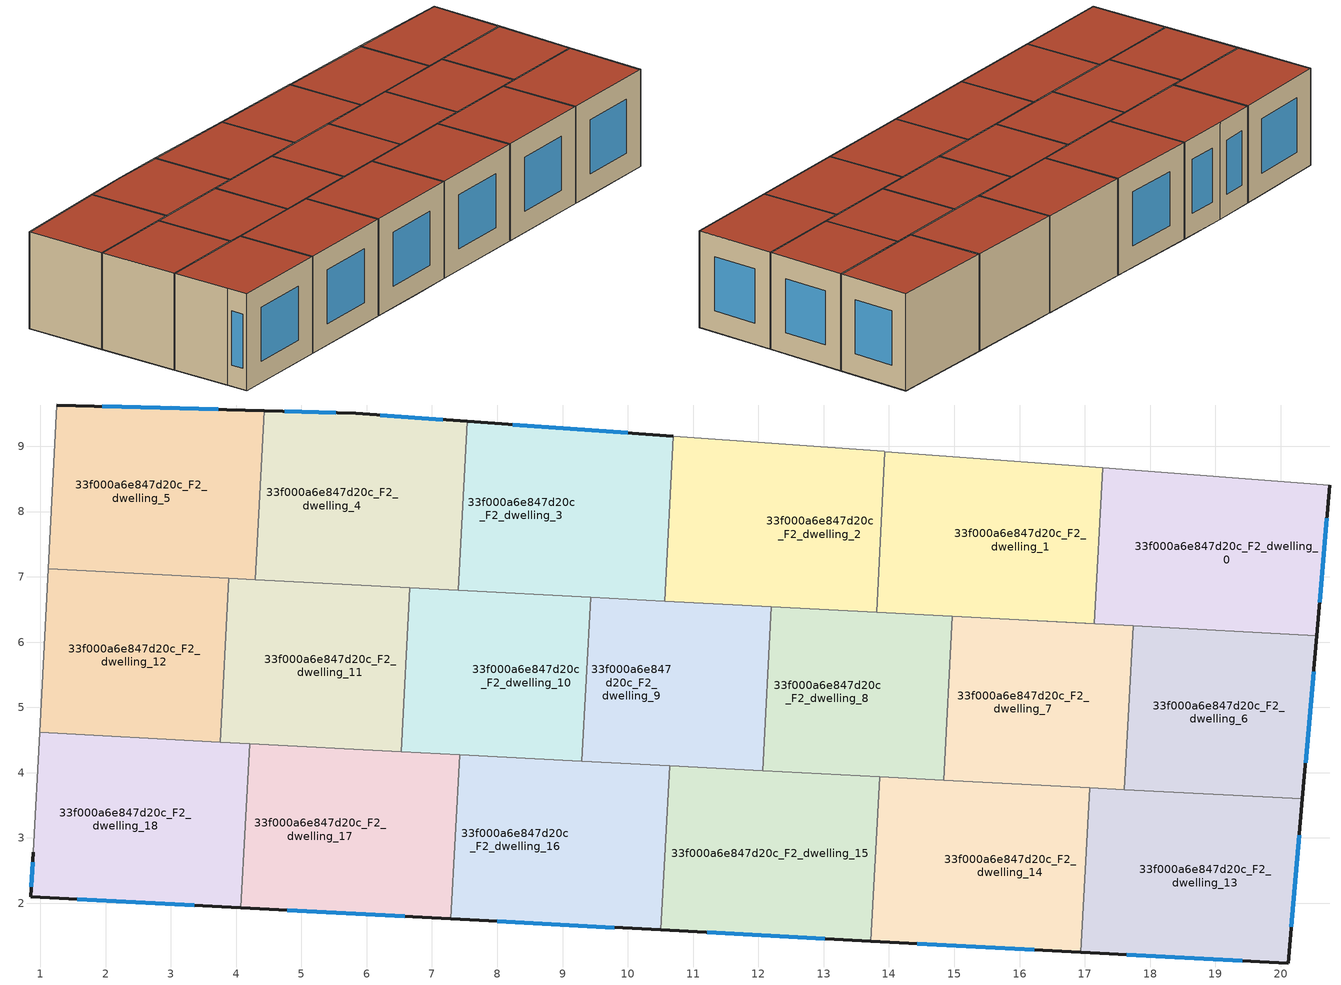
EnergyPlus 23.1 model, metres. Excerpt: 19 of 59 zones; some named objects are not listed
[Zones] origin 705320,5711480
33f000a6e847d20c_F2_dwelling_0
 floor to 33f000a6e847d20c_F1_dwelling_0 (EU_floor_Construction): 20.55,6.1 20.75,8.41 17.76,8.63 17.63,6.25 z6
 floor to 33f000a6e847d20c_F1_dwelling_1 (EU_floor_Construction): 17.63,6.25 17.76,8.63 17.27,8.67 17.15,6.28 16.3,6.32 z6
 wall outside (EU_wall_Construction): 20.75,8.41 20.55,6.1 z6:9
 wall to 33f000a6e847d20c_F2_dwelling_1 (EU_wall_Construction): 14.97,6.39 17.15,6.28 17.27,8.67 z6:9
 wall adiabatic (EU_wall_Construction): 17.27,8.67 20.75,8.41 z6:9
 wall to 33f000a6e847d20c_F2_dwelling_6 (EU_wall_Construction): 20.55,6.1 17.74,6.25 z6:9
 wall to 33f000a6e847d20c_F2_dwelling_7 (EU_wall_Construction): 17.74,6.25 14.97,6.39 z6:9
 window (EU_Window_Construction): 20.71,7.9 20.6,6.61 z6.66:8.34
 roof outside (EU_roof_Construction): 20.75,8.41 20.55,6.1 14.97,6.39 17.15,6.28 17.27,8.67 z9
33f000a6e847d20c_F2_dwelling_1
 floor to 33f000a6e847d20c_F1_dwelling_1 (EU_floor_Construction): 17.15,6.28 17.27,8.67 14.88,8.85 14.75,6.41 z6
 floor to 33f000a6e847d20c_F1_dwelling_2 (EU_floor_Construction): 14.75,6.41 14.88,8.85 13.94,8.92 13.81,6.45 z6
 wall to 33f000a6e847d20c_F2_dwelling_2 (EU_wall_Construction): 13.81,6.45 13.94,8.92 z6:9
 wall adiabatic (EU_wall_Construction): 13.94,8.92 17.27,8.67 z6:9
 wall to 33f000a6e847d20c_F2_dwelling_8 (EU_wall_Construction): 14.97,6.39 13.81,6.45 z6:9
 roof outside (EU_roof_Construction): 17.27,8.67 17.15,6.28 13.81,6.45 13.94,8.92 z9
33f000a6e847d20c_F2_dwelling_10
 floor to 33f000a6e847d20c_F1_dwelling_11 (EU_floor_Construction): 7.45,4.28 7.58,6.78 6.66,6.83 6.53,4.32 z6
 floor adiabatic (EU_floor_Construction): 9.3,4.18 9.43,6.68 7.58,6.78 7.45,4.28 6.53,4.32 z6
 wall to 33f000a6e847d20c_F2_dwelling_11 (EU_wall_Construction): 6.53,4.32 6.66,6.83 z6:9
 wall to 33f000a6e847d20c_F2_dwelling_9 (EU_wall_Construction): 9.43,6.68 9.3,4.18 z6:9
 wall to 33f000a6e847d20c_F2_dwelling_3 (EU_wall_Construction): 7.4,6.79 9.43,6.68 z6:9
 wall to 33f000a6e847d20c_F2_dwelling_16 (EU_wall_Construction): 9.3,4.18 7.42,4.28 z6:9
 wall to 33f000a6e847d20c_F2_dwelling_4 (EU_wall_Construction): 6.66,6.83 7.4,6.79 z6:9
 wall to 33f000a6e847d20c_F2_dwelling_17 (EU_wall_Construction): 7.42,4.28 6.53,4.32 z6:9
 roof outside (EU_roof_Construction): 9.43,6.68 9.3,4.18 6.53,4.32 6.66,6.83 z9
33f000a6e847d20c_F2_dwelling_11
 floor to 33f000a6e847d20c_F1_dwelling_11 (EU_floor_Construction): 6.53,4.32 6.66,6.83 4.35,6.95 4.22,4.45 z6
 floor to 33f000a6e847d20c_F1_dwelling_12 (EU_floor_Construction): 4.22,4.45 4.35,6.95 3.89,6.98 3.76,4.47 z6
 wall to 33f000a6e847d20c_F2_dwelling_12 (EU_wall_Construction): 3.76,4.47 3.89,6.98 z6:9
 wall to 33f000a6e847d20c_F2_dwelling_4 (EU_wall_Construction): 4.3,6.95 6.66,6.83 z6:9
 wall to 33f000a6e847d20c_F2_dwelling_17 (EU_wall_Construction): 6.53,4.32 4.21,4.45 z6:9
 wall to 33f000a6e847d20c_F2_dwelling_5 (EU_wall_Construction): 3.89,6.98 4.3,6.95 z6:9
 wall to 33f000a6e847d20c_F2_dwelling_18 (EU_wall_Construction): 4.21,4.45 3.76,4.47 z6:9
 roof outside (EU_roof_Construction): 6.66,6.83 6.53,4.32 3.76,4.47 3.89,6.98 z9
33f000a6e847d20c_F2_dwelling_12
 floor to 33f000a6e847d20c_F1_dwelling_12 (EU_floor_Construction): 3.76,4.47 3.89,6.98 1.12,7.12 0.99,4.62 z6
 wall adiabatic (EU_wall_Construction): 0.99,4.62 1.12,7.12 z6:9
 wall to 33f000a6e847d20c_F2_dwelling_5 (EU_wall_Construction): 1.12,7.12 3.89,6.98 z6:9
 wall to 33f000a6e847d20c_F2_dwelling_18 (EU_wall_Construction): 3.76,4.47 0.99,4.62 z6:9
 roof outside (EU_roof_Construction): 3.89,6.98 3.76,4.47 0.99,4.62 1.12,7.12 z9
33f000a6e847d20c_F2_dwelling_13
 floor to 33f000a6e847d20c_F1_dwelling_13 (EU_floor_Construction): 20.11,1.08 20.33,3.6 17.53,3.74 17.4,1.23 z6
 floor to 33f000a6e847d20c_F1_dwelling_14 (EU_floor_Construction): 17.4,1.23 17.53,3.74 17.07,3.77 16.94,1.25 z6
 wall outside (EU_wall_Construction): 20.33,3.6 20.11,1.08 16.94,1.25 z6:9
 wall to 33f000a6e847d20c_F2_dwelling_14 (EU_wall_Construction): 16.94,1.25 17.07,3.77 z6:9
 wall to 33f000a6e847d20c_F2_dwelling_6 (EU_wall_Construction): 17.61,3.74 20.33,3.6 z6:9
 wall to 33f000a6e847d20c_F2_dwelling_7 (EU_wall_Construction): 17.07,3.77 17.61,3.74 z6:9
 window (EU_Window_Construction): 20.28,3.04 20.16,1.64 / 19.41,1.12 17.64,1.22 z6.66:8.34
 roof outside (EU_roof_Construction): 20.33,3.6 20.11,1.08 16.94,1.25 17.07,3.77 z9
33f000a6e847d20c_F2_dwelling_14
 floor to 33f000a6e847d20c_F1_dwelling_14 (EU_floor_Construction): 16.94,1.25 17.07,3.77 14.78,3.89 14.64,1.37 z6
 floor to 33f000a6e847d20c_F1_dwelling_15 (EU_floor_Construction): 14.64,1.37 14.78,3.89 13.86,3.94 13.72,1.42 z6
 wall outside (EU_wall_Construction): 16.94,1.25 13.72,1.42 z6:9
 wall to 33f000a6e847d20c_F2_dwelling_15 (EU_wall_Construction): 13.72,1.42 13.86,3.94 z6:9
 wall to 33f000a6e847d20c_F2_dwelling_7 (EU_wall_Construction): 14.84,3.89 17.07,3.77 z6:9
 wall to 33f000a6e847d20c_F2_dwelling_8 (EU_wall_Construction): 13.86,3.94 14.84,3.89 z6:9
 window (EU_Window_Construction): 16.23,1.29 14.43,1.38 z6.66:8.34
 roof outside (EU_roof_Construction): 17.07,3.77 16.94,1.25 13.72,1.42 13.86,3.94 z9
33f000a6e847d20c_F2_dwelling_15
 floor adiabatic (EU_floor_Construction): 13.72,1.42 13.86,3.94 10.64,4.11 10.51,1.59 z6
 wall outside (EU_wall_Construction): 13.72,1.42 10.51,1.59 z6:9
 wall to 33f000a6e847d20c_F2_dwelling_16 (EU_wall_Construction): 10.51,1.59 10.64,4.11 z6:9
 wall to 33f000a6e847d20c_F2_dwelling_8 (EU_wall_Construction): 12.07,4.03 13.86,3.94 z6:9
 wall to 33f000a6e847d20c_F2_dwelling_9 (EU_wall_Construction): 10.64,4.11 12.07,4.03 z6:9
 window (EU_Window_Construction): 13.01,1.46 11.22,1.55 z6.66:8.34
 roof outside (EU_roof_Construction): 13.86,3.94 13.72,1.42 10.51,1.59 10.64,4.11 z9
33f000a6e847d20c_F2_dwelling_16
 floor to 33f000a6e847d20c_F1_dwelling_17 (EU_floor_Construction): 9.13,1.66 9.26,4.18 7.42,4.28 7.29,1.76 z6
 floor to 33f000a6e847d20c_F1_dwelling_16 (EU_floor_Construction): 10.51,1.59 10.64,4.11 9.26,4.18 9.13,1.66 z6
 wall outside (EU_wall_Construction): 10.51,1.59 7.29,1.76 z6:9
 wall to 33f000a6e847d20c_F2_dwelling_17 (EU_wall_Construction): 7.29,1.76 7.42,4.28 z6:9
 wall to 33f000a6e847d20c_F2_dwelling_9 (EU_wall_Construction): 9.3,4.18 10.64,4.11 z6:9
 window (EU_Window_Construction): 9.8,1.63 8,1.72 z6.66:8.34
 roof outside (EU_roof_Construction): 10.64,4.11 10.51,1.59 7.29,1.76 7.42,4.28 z9
33f000a6e847d20c_F2_dwelling_17
 floor to 33f000a6e847d20c_F1_dwelling_18 (EU_floor_Construction): 6.37,1.81 6.5,4.33 4.21,4.45 4.07,1.93 z6
 floor to 33f000a6e847d20c_F1_dwelling_17 (EU_floor_Construction): 7.29,1.76 7.42,4.28 6.5,4.33 6.37,1.81 z6
 wall outside (EU_wall_Construction): 7.29,1.76 4.07,1.93 z6:9
 wall to 33f000a6e847d20c_F2_dwelling_18 (EU_wall_Construction): 4.07,1.93 4.21,4.45 z6:9
 window (EU_Window_Construction): 6.58,1.8 4.78,1.89 z6.66:8.34
 roof outside (EU_roof_Construction): 7.42,4.28 7.29,1.76 4.07,1.93 4.21,4.45 z9
33f000a6e847d20c_F2_dwelling_18
 floor to 33f000a6e847d20c_F1_dwelling_18 (EU_floor_Construction): 4.07,1.93 4.21,4.45 3.75,4.47 3.61,1.95 z6
 floor to 33f000a6e847d20c_F1_dwelling_19 (EU_floor_Construction): 3.61,1.95 3.75,4.47 0.99,4.62 0.9,2.78 0.85,2.1 z6
 wall outside (EU_wall_Construction): 4.07,1.93 0.85,2.1 0.9,2.78 z6:9
 wall adiabatic (EU_wall_Construction): 0.9,2.78 0.99,4.62 z6:9
 window (EU_Window_Construction): 3.36,1.97 1.56,2.06 / 0.86,2.25 0.89,2.63 z6.66:8.34
 roof outside (EU_roof_Construction): 4.21,4.45 4.07,1.93 0.85,2.1 0.9,2.78 0.99,4.62 z9
33f000a6e847d20c_F2_dwelling_2
 floor to 33f000a6e847d20c_F1_dwelling_2 (EU_floor_Construction): 13.81,6.45 13.93,8.92 12.08,9.05 11.95,6.55 z6
 floor to 33f000a6e847d20c_F1_dwelling_3 (EU_floor_Construction): 11.95,6.55 12.08,9.05 10.7,9.15 10.57,6.62 z6
 wall to 33f000a6e847d20c_F2_dwelling_3 (EU_wall_Construction): 10.57,6.62 10.7,9.15 z6:9
 wall adiabatic (EU_wall_Construction): 10.7,9.15 13.93,8.92 z6:9
 wall to 33f000a6e847d20c_F2_dwelling_9 (EU_wall_Construction): 12.2,6.54 10.57,6.62 z6:9
 wall to 33f000a6e847d20c_F2_dwelling_8 (EU_wall_Construction): 13.81,6.45 12.2,6.54 z6:9
 roof outside (EU_roof_Construction): 13.94,8.92 13.81,6.45 10.57,6.62 10.7,9.15 z9
33f000a6e847d20c_F2_dwelling_3
 floor to 33f000a6e847d20c_F1_dwelling_3 (EU_floor_Construction): 10.57,6.62 10.7,9.15 9.34,9.25 9.2,6.7 z6
 floor to 33f000a6e847d20c_F1_dwelling_4 (EU_floor_Construction): 9.2,6.7 9.34,9.25 7.54,9.38 7.4,6.79 z6
 wall outside (EU_wall_Construction): 7.54,9.38 10.7,9.15 z6:9
 wall to 33f000a6e847d20c_F2_dwelling_4 (EU_wall_Construction): 7.4,6.79 7.54,9.38 z6:9
 wall to 33f000a6e847d20c_F2_dwelling_9 (EU_wall_Construction): 10.57,6.63 9.43,6.68 z6:9
 window (EU_Window_Construction): 8.24,9.33 10,9.2 z6.66:8.34
 roof outside (EU_roof_Construction): 10.7,9.15 10.57,6.62 7.4,6.79 7.54,9.38 z9
33f000a6e847d20c_F2_dwelling_4
 floor to 33f000a6e847d20c_F1_dwelling_5 (EU_floor_Construction): 6.51,6.84 6.65,9.45 5.83,9.5 4.43,9.54 4.3,6.96 z6
 floor to 33f000a6e847d20c_F1_dwelling_4 (EU_floor_Construction): 7.4,6.79 7.54,9.38 6.65,9.45 6.51,6.84 z6
 wall outside (EU_wall_Construction): 4.43,9.54 5.83,9.5 7.54,9.38 z6:9
 wall to 33f000a6e847d20c_F2_dwelling_5 (EU_wall_Construction): 4.3,6.96 4.43,9.54 z6:9
 window (EU_Window_Construction): 4.74,9.54 5.52,9.51 / 6.21,9.48 7.16,9.41 z6.66:8.34
 roof outside (EU_roof_Construction): 7.54,9.38 7.4,6.79 4.3,6.96 4.43,9.54 5.83,9.5 z9
33f000a6e847d20c_F2_dwelling_5
 floor to 33f000a6e847d20c_F1_dwelling_5 (EU_floor_Construction): 4.3,6.96 4.43,9.54 3.98,9.56 3.85,6.98 z6
 floor to 33f000a6e847d20c_F1_dwelling_6 (EU_floor_Construction): 3.85,6.98 3.98,9.56 1.25,9.63 1.12,7.12 z6
 wall outside (EU_wall_Construction): 1.25,9.63 4.43,9.54 z6:9
 wall adiabatic (EU_wall_Construction): 1.12,7.12 1.25,9.63 z6:9
 window (EU_Window_Construction): 1.95,9.61 3.73,9.56 z6.66:8.34
 roof outside (EU_roof_Construction): 4.43,9.54 4.3,6.96 1.12,7.12 1.25,9.63 z9
33f000a6e847d20c_F2_dwelling_6
 floor to 33f000a6e847d20c_F1_dwelling_7 (EU_floor_Construction): 20.33,3.6 20.55,6.1 17.74,6.25 17.61,3.74 z6
 wall outside (EU_wall_Construction): 20.55,6.1 20.33,3.6 z6:9
 wall to 33f000a6e847d20c_F2_dwelling_7 (EU_wall_Construction): 17.61,3.74 17.74,6.25 z6:9
 window (EU_Window_Construction): 20.5,5.55 20.38,4.15 z6.66:8.34
 roof outside (EU_roof_Construction): 20.55,6.1 20.33,3.6 17.61,3.74 17.74,6.25 z9
33f000a6e847d20c_F2_dwelling_7
 floor adiabatic (EU_floor_Construction): 17.15,3.77 17.28,6.27 14.97,6.39 14.84,3.89 z6
 floor to 33f000a6e847d20c_F1_dwelling_7 (EU_floor_Construction): 17.61,3.74 17.74,6.25 17.28,6.27 17.15,3.77 z6
 wall to 33f000a6e847d20c_F2_dwelling_8 (EU_wall_Construction): 14.84,3.89 14.97,6.39 z6:9
 roof outside (EU_roof_Construction): 17.74,6.25 17.61,3.74 14.84,3.89 14.97,6.39 z9
33f000a6e847d20c_F2_dwelling_8
 floor to 33f000a6e847d20c_F1_dwelling_9 (EU_floor_Construction): 13.91,3.94 14.05,6.44 12.2,6.54 12.07,4.03 z6
 floor to 33f000a6e847d20c_F1_dwelling_8 (EU_floor_Construction): 14.84,3.89 14.97,6.39 14.05,6.44 13.91,3.94 z6
 wall to 33f000a6e847d20c_F2_dwelling_9 (EU_wall_Construction): 12.07,4.03 12.2,6.54 z6:9
 roof outside (EU_roof_Construction): 14.97,6.39 14.84,3.89 12.07,4.03 12.2,6.54 z9
33f000a6e847d20c_F2_dwelling_9
 floor to 33f000a6e847d20c_F1_dwelling_10 (EU_floor_Construction): 11.28,4.07 10.68,4.11 10.81,6.61 9.43,6.68 9.3,4.18 z6
 floor to 33f000a6e847d20c_F1_dwelling_9 (EU_floor_Construction): 12.07,4.03 12.2,6.54 10.81,6.61 10.68,4.11 z6
 roof outside (EU_roof_Construction): 12.2,6.54 12.07,4.03 9.3,4.18 9.43,6.68 z9
[Building]
EU S2 Campaign: North Axis=0; Terrain=City; Solar Distribution=FullExterior
[Site:Location]
London: Latitude=51.5; Longitude=-0.5; Time Zone=0; Elevation=25
[SizingPeriod:WeatherFileDays]
AnnualSizingPeriod: Begin Month=1; Begin Day of Month=1; End Month=12; End Day of Month=31; Day of Week for Start Day=Monday; Use Weather File Daylight Saving Period=No; Use Weather File Rain and Snow Indicators=No
[MATERIAL]
EU_InternalMass_Material: Roughness=MediumRough; Thickness=0.1; Conductivity=1; Density=1800; Specific Heat=900; Thermal Absorptance=0.9; Solar Absorptance=0.7; Visible Absorptance=0.7
[MATERIAL:NOMASS] Roughness=MediumRough; Thermal Absorptance=0.9; Solar Absorptance=0.7; Visible Absorptance=0.7
Name | Thermal Resistance
EU_wall_NoMass | 3.05077
EU_roof_NoMass; EU_floor_NoMass | 3.35585
[WINDOWMATERIAL:SIMPLEGLAZINGSYSTEM]
EU_Window_SimpleGlazing: UFactor=1.88725; Solar Heat Gain Coefficient=0.72; Visible Transmittance=0.72
[CONSTRUCTION]
EU_wall_Construction: EU_wall_NoMass
EU_roof_Construction: EU_roof_NoMass
EU_floor_Construction: EU_floor_NoMass
EU_InternalMass_Construction: EU_InternalMass_Material
EU_Window_Construction: EU_Window_SimpleGlazing
[ZONE] Type=1; Multiplier=1; Ceiling Height=autocalculate; Floor Area=autocalculate; Part of Total Floor Area=Yes
Name | Volume
33f000a6e847d20c_F2_dwelling_0 | 24.3684
33f000a6e847d20c_F2_dwelling_1; 33f000a6e847d20c_F2_dwelling_14; 33f000a6e847d20c_F2_dwelling_17 | 24.3596
33f000a6e847d20c_F2_dwelling_10 | 20.8901
33f000a6e847d20c_F2_dwelling_11 | 20.8799
33f000a6e847d20c_F2_dwelling_12 | 20.8821
33f000a6e847d20c_F2_dwelling_13 | 24.3582
33f000a6e847d20c_F2_dwelling_15 | 24.364
33f000a6e847d20c_F2_dwelling_16 | 24.3508
33f000a6e847d20c_F2_dwelling_18 | 24.3611
33f000a6e847d20c_F2_dwelling_2 | 24.3325
33f000a6e847d20c_F2_dwelling_3 | 24.3552
33f000a6e847d20c_F2_dwelling_4 | 24.3574
33f000a6e847d20c_F2_dwelling_5 | 24.3662
33f000a6e847d20c_F2_dwelling_6 | 20.8762
33f000a6e847d20c_F2_dwelling_7 | 20.8828
33f000a6e847d20c_F2_dwelling_8 | 20.8755
33f000a6e847d20c_F2_dwelling_9 | 20.8872
[INTERNALMASS] Construction=EU_InternalMass_Construction
Name | Zone or ZoneList | Surface Area
33f000a6e847d20c_F2_dwelling_0_EU_InternalMass | 33f000a6e847d20c_F2_dwelling_0 | 8.12327
33f000a6e847d20c_F2_dwelling_1_EU_InternalMass | 33f000a6e847d20c_F2_dwelling_1 | 8.11999
33f000a6e847d20c_F2_dwelling_2_EU_InternalMass | 33f000a6e847d20c_F2_dwelling_2 | 8.12086
33f000a6e847d20c_F2_dwelling_3_EU_InternalMass | 33f000a6e847d20c_F2_dwelling_3 | 8.11829
33f000a6e847d20c_F2_dwelling_4_EU_InternalMass | 33f000a6e847d20c_F2_dwelling_4 | 8.11944
33f000a6e847d20c_F2_dwelling_5_EU_InternalMass | 33f000a6e847d20c_F2_dwelling_5 | 8.12182
33f000a6e847d20c_F2_dwelling_6_EU_InternalMass | 33f000a6e847d20c_F2_dwelling_6 | 6.95898
33f000a6e847d20c_F2_dwelling_7_EU_InternalMass | 33f000a6e847d20c_F2_dwelling_7 | 6.96089
33f000a6e847d20c_F2_dwelling_8_EU_InternalMass | 33f000a6e847d20c_F2_dwelling_8 | 6.95839
33f000a6e847d20c_F2_dwelling_9_EU_InternalMass | 33f000a6e847d20c_F2_dwelling_9 | 6.96221
33f000a6e847d20c_F2_dwelling_10_EU_InternalMass | 33f000a6e847d20c_F2_dwelling_10 | 6.96366
33f000a6e847d20c_F2_dwelling_11_EU_InternalMass | 33f000a6e847d20c_F2_dwelling_11 | 6.9597
33f000a6e847d20c_F2_dwelling_12_EU_InternalMass | 33f000a6e847d20c_F2_dwelling_12 | 6.96075
33f000a6e847d20c_F2_dwelling_13_EU_InternalMass | 33f000a6e847d20c_F2_dwelling_13 | 8.11933
33f000a6e847d20c_F2_dwelling_14_EU_InternalMass | 33f000a6e847d20c_F2_dwelling_14 | 8.12
33f000a6e847d20c_F2_dwelling_15_EU_InternalMass | 33f000a6e847d20c_F2_dwelling_15 | 8.12117
33f000a6e847d20c_F2_dwelling_16_EU_InternalMass | 33f000a6e847d20c_F2_dwelling_16 | 8.11698
33f000a6e847d20c_F2_dwelling_17_EU_InternalMass | 33f000a6e847d20c_F2_dwelling_17 | 8.12
33f000a6e847d20c_F2_dwelling_18_EU_InternalMass | 33f000a6e847d20c_F2_dwelling_18 | 8.12051
[OTHEREQUIPMENT] Fuel Type=Electricity; Design Level Calculation Method=Watts/Area; Power per Zone Floor Area=1; Fraction Latent=0; Fraction Radiant=0; Fraction Lost=0; Carbon Dioxide Generation Rate=0; EndUse Subcategory=EU_Step8_InternalGains
Name | Zone or ZoneList or Space or SpaceList | Schedule
EU_Step8_InternalGain_33f000a6e847d20c_F2_dwelling_0_f000 | 33f000a6e847d20c_F2_dwelling_0 | EU_Step8_GainSchedule_33f000a6e847d20c_F2_dwelling_0_f000
EU_Step8_InternalGain_33f000a6e847d20c_F2_dwelling_1_f000 | 33f000a6e847d20c_F2_dwelling_1 | EU_Step8_GainSchedule_33f000a6e847d20c_F2_dwelling_1_f000
EU_Step8_InternalGain_33f000a6e847d20c_F2_dwelling_2_f000 | 33f000a6e847d20c_F2_dwelling_2 | EU_Step8_GainSchedule_33f000a6e847d20c_F2_dwelling_2_f000
EU_Step8_InternalGain_33f000a6e847d20c_F2_dwelling_3_f000 | 33f000a6e847d20c_F2_dwelling_3 | EU_Step8_GainSchedule_33f000a6e847d20c_F2_dwelling_3_f000
EU_Step8_InternalGain_33f000a6e847d20c_F2_dwelling_4_f000 | 33f000a6e847d20c_F2_dwelling_4 | EU_Step8_GainSchedule_33f000a6e847d20c_F2_dwelling_4_f000
EU_Step8_InternalGain_33f000a6e847d20c_F2_dwelling_5_f000 | 33f000a6e847d20c_F2_dwelling_5 | EU_Step8_GainSchedule_33f000a6e847d20c_F2_dwelling_5_f000
EU_Step8_InternalGain_33f000a6e847d20c_F2_dwelling_6_f000 | 33f000a6e847d20c_F2_dwelling_6 | EU_Step8_GainSchedule_33f000a6e847d20c_F2_dwelling_6_f000
EU_Step8_InternalGain_33f000a6e847d20c_F2_dwelling_7_f000 | 33f000a6e847d20c_F2_dwelling_7 | EU_Step8_GainSchedule_33f000a6e847d20c_F2_dwelling_7_f000
EU_Step8_InternalGain_33f000a6e847d20c_F2_dwelling_8_f000 | 33f000a6e847d20c_F2_dwelling_8 | EU_Step8_GainSchedule_33f000a6e847d20c_F2_dwelling_8_f000
EU_Step8_InternalGain_33f000a6e847d20c_F2_dwelling_9_f000 | 33f000a6e847d20c_F2_dwelling_9 | EU_Step8_GainSchedule_33f000a6e847d20c_F2_dwelling_9_f000
EU_Step8_InternalGain_33f000a6e847d20c_F2_dwelling_10_f000 | 33f000a6e847d20c_F2_dwelling_10 | EU_Step8_GainSchedule_33f000a6e847d20c_F2_dwelling_10_f000
EU_Step8_InternalGain_33f000a6e847d20c_F2_dwelling_11_f000 | 33f000a6e847d20c_F2_dwelling_11 | EU_Step8_GainSchedule_33f000a6e847d20c_F2_dwelling_11_f000
EU_Step8_InternalGain_33f000a6e847d20c_F2_dwelling_12_f000 | 33f000a6e847d20c_F2_dwelling_12 | EU_Step8_GainSchedule_33f000a6e847d20c_F2_dwelling_12_f000
EU_Step8_InternalGain_33f000a6e847d20c_F2_dwelling_13_f000 | 33f000a6e847d20c_F2_dwelling_13 | EU_Step8_GainSchedule_33f000a6e847d20c_F2_dwelling_13_f000
EU_Step8_InternalGain_33f000a6e847d20c_F2_dwelling_14_f000 | 33f000a6e847d20c_F2_dwelling_14 | EU_Step8_GainSchedule_33f000a6e847d20c_F2_dwelling_14_f000
EU_Step8_InternalGain_33f000a6e847d20c_F2_dwelling_15_f000 | 33f000a6e847d20c_F2_dwelling_15 | EU_Step8_GainSchedule_33f000a6e847d20c_F2_dwelling_15_f000
EU_Step8_InternalGain_33f000a6e847d20c_F2_dwelling_16_f000 | 33f000a6e847d20c_F2_dwelling_16 | EU_Step8_GainSchedule_33f000a6e847d20c_F2_dwelling_16_f000
EU_Step8_InternalGain_33f000a6e847d20c_F2_dwelling_17_f000 | 33f000a6e847d20c_F2_dwelling_17 | EU_Step8_GainSchedule_33f000a6e847d20c_F2_dwelling_17_f000
EU_Step8_InternalGain_33f000a6e847d20c_F2_dwelling_18_f000 | 33f000a6e847d20c_F2_dwelling_18 | EU_Step8_GainSchedule_33f000a6e847d20c_F2_dwelling_18_f000
[ZONEVENTILATION:DESIGNFLOWRATE] Schedule=EU_AlwaysOn; Design Flow Rate Calculation Method=AirChanges/Hour; Air Changes per Hour=0.496645; Ventilation Type=Natural; Fan Pressure Rise=0; Fan Total Efficiency=1; Constant Term Coefficient=1; Temperature Term Coefficient=0; Velocity Term Coefficient=0; Velocity Squared Term Coefficient=0; Minimum Indoor Temperature=-100; Maximum Indoor Temperature=100; Delta Temperature=-100; Minimum Outdoor Temperature=-100; Maximum Outdoor Temperature=100; Maximum Wind Speed=40
Name | Zone or ZoneList or Space or SpaceList
EU_ConstantAir_33f000a6e847d20c_F2_dwelling_0 | 33f000a6e847d20c_F2_dwelling_0
EU_ConstantAir_33f000a6e847d20c_F2_dwelling_1 | 33f000a6e847d20c_F2_dwelling_1
EU_ConstantAir_33f000a6e847d20c_F2_dwelling_2 | 33f000a6e847d20c_F2_dwelling_2
EU_ConstantAir_33f000a6e847d20c_F2_dwelling_3 | 33f000a6e847d20c_F2_dwelling_3
EU_ConstantAir_33f000a6e847d20c_F2_dwelling_4 | 33f000a6e847d20c_F2_dwelling_4
EU_ConstantAir_33f000a6e847d20c_F2_dwelling_5 | 33f000a6e847d20c_F2_dwelling_5
EU_ConstantAir_33f000a6e847d20c_F2_dwelling_6 | 33f000a6e847d20c_F2_dwelling_6
EU_ConstantAir_33f000a6e847d20c_F2_dwelling_7 | 33f000a6e847d20c_F2_dwelling_7
EU_ConstantAir_33f000a6e847d20c_F2_dwelling_8 | 33f000a6e847d20c_F2_dwelling_8
EU_ConstantAir_33f000a6e847d20c_F2_dwelling_9 | 33f000a6e847d20c_F2_dwelling_9
EU_ConstantAir_33f000a6e847d20c_F2_dwelling_10 | 33f000a6e847d20c_F2_dwelling_10
EU_ConstantAir_33f000a6e847d20c_F2_dwelling_11 | 33f000a6e847d20c_F2_dwelling_11
EU_ConstantAir_33f000a6e847d20c_F2_dwelling_12 | 33f000a6e847d20c_F2_dwelling_12
EU_ConstantAir_33f000a6e847d20c_F2_dwelling_13 | 33f000a6e847d20c_F2_dwelling_13
EU_ConstantAir_33f000a6e847d20c_F2_dwelling_14 | 33f000a6e847d20c_F2_dwelling_14
EU_ConstantAir_33f000a6e847d20c_F2_dwelling_15 | 33f000a6e847d20c_F2_dwelling_15
EU_ConstantAir_33f000a6e847d20c_F2_dwelling_16 | 33f000a6e847d20c_F2_dwelling_16
EU_ConstantAir_33f000a6e847d20c_F2_dwelling_17 | 33f000a6e847d20c_F2_dwelling_17
EU_ConstantAir_33f000a6e847d20c_F2_dwelling_18 | 33f000a6e847d20c_F2_dwelling_18
[HVACTEMPLATE:ZONE:IDEALLOADSAIRSYSTEM] System Availability Schedule=EU_AlwaysOn; Maximum Heating Supply Air Temperature=50; Minimum Cooling Supply Air Temperature=13; Maximum Heating Supply Air Humidity Ratio=0.0156; Minimum Cooling Supply Air Humidity Ratio=0.0077; Heating Limit=NoLimit; Cooling Limit=NoLimit; Heating Availability Schedule=EU_AlwaysOn; Cooling Availability Schedule=EU_CoolingOff; Dehumidification Control Type=ConstantSensibleHeatRatio; Cooling Sensible Heat Ratio=0.7; Dehumidification Setpoint=60; Humidification Control Type=None; Humidification Setpoint=30; Outdoor Air Method=None; Outdoor Air Flow Rate per Person=0.00944; Outdoor Air Flow Rate per Zone Floor Area=0; Outdoor Air Flow Rate per Zone=0; Demand Controlled Ventilation Type=None; Outdoor Air Economizer Type=NoEconomizer; Heat Recovery Type=None; Sensible Heat Recovery Effectiveness=0.7; Latent Heat Recovery Effectiveness=0.65
Name | Template Thermostat
33f000a6e847d20c_F2_dwelling_0 | EU_HeatOnly_33f000a6e847d20c_F2_dwelling_0
33f000a6e847d20c_F2_dwelling_1 | EU_HeatOnly_33f000a6e847d20c_F2_dwelling_1
33f000a6e847d20c_F2_dwelling_2 | EU_HeatOnly_33f000a6e847d20c_F2_dwelling_2
33f000a6e847d20c_F2_dwelling_3 | EU_HeatOnly_33f000a6e847d20c_F2_dwelling_3
33f000a6e847d20c_F2_dwelling_4 | EU_HeatOnly_33f000a6e847d20c_F2_dwelling_4
33f000a6e847d20c_F2_dwelling_5 | EU_HeatOnly_33f000a6e847d20c_F2_dwelling_5
33f000a6e847d20c_F2_dwelling_6 | EU_HeatOnly_33f000a6e847d20c_F2_dwelling_6
33f000a6e847d20c_F2_dwelling_7 | EU_HeatOnly_33f000a6e847d20c_F2_dwelling_7
33f000a6e847d20c_F2_dwelling_8 | EU_HeatOnly_33f000a6e847d20c_F2_dwelling_8
33f000a6e847d20c_F2_dwelling_9 | EU_HeatOnly_33f000a6e847d20c_F2_dwelling_9
33f000a6e847d20c_F2_dwelling_10 | EU_HeatOnly_33f000a6e847d20c_F2_dwelling_10
33f000a6e847d20c_F2_dwelling_11 | EU_HeatOnly_33f000a6e847d20c_F2_dwelling_11
33f000a6e847d20c_F2_dwelling_12 | EU_HeatOnly_33f000a6e847d20c_F2_dwelling_12
33f000a6e847d20c_F2_dwelling_13 | EU_HeatOnly_33f000a6e847d20c_F2_dwelling_13
33f000a6e847d20c_F2_dwelling_14 | EU_HeatOnly_33f000a6e847d20c_F2_dwelling_14
33f000a6e847d20c_F2_dwelling_15 | EU_HeatOnly_33f000a6e847d20c_F2_dwelling_15
33f000a6e847d20c_F2_dwelling_16 | EU_HeatOnly_33f000a6e847d20c_F2_dwelling_16
33f000a6e847d20c_F2_dwelling_17 | EU_HeatOnly_33f000a6e847d20c_F2_dwelling_17
33f000a6e847d20c_F2_dwelling_18 | EU_HeatOnly_33f000a6e847d20c_F2_dwelling_18
[SIZING:ZONE] Zone Cooling Design Supply Air Temperature Input Method=SupplyAirTemperature; Zone Cooling Design Supply Air Temperature=13; Zone Heating Design Supply Air Temperature Input Method=SupplyAirTemperature; Zone Heating Design Supply Air Temperature=50; Zone Cooling Design Supply Air Humidity Ratio=0.008; Zone Heating Design Supply Air Humidity Ratio=0.008; Cooling Design Air Flow Method=DesignDay; Cooling Design Air Flow Rate=0; Cooling Minimum Air Flow per Zone Floor Area=0.000762; Cooling Minimum Air Flow=0; Cooling Minimum Air Flow Fraction=0.2; Heating Design Air Flow Method=DesignDay; Heating Design Air Flow Rate=0; Heating Maximum Air Flow per Zone Floor Area=0.002032; Heating Maximum Air Flow=0.141576; Heating Maximum Air Flow Fraction=0.3; Account for Dedicated Outdoor Air System=No; Dedicated Outdoor Air System Control Strategy=NeutralSupplyAir; Dedicated Outdoor Air Low Setpoint Temperature for Design=autosize; Dedicated Outdoor Air High Setpoint Temperature for Design=autosize; Zone Load Sizing Method=Sensible Load Only No Latent Load; Zone Latent Cooling Design Supply Air Humidity Ratio Input Method=HumidityRatioDifference; Zone Cooling Design Supply Air Humidity Ratio Difference=0.005; Zone Latent Heating Design Supply Air Humidity Ratio Input Method=HumidityRatioDifference; Zone Humidification Design Supply Air Humidity Ratio Difference=0.005
33f000a6e847d20c_F2_dwelling_0; 33f000a6e847d20c_F2_dwelling_1; 33f000a6e847d20c_F2_dwelling_2; 33f000a6e847d20c_F2_dwelling_3; 33f000a6e847d20c_F2_dwelling_4; 33f000a6e847d20c_F2_dwelling_5; 33f000a6e847d20c_F2_dwelling_6; 33f000a6e847d20c_F2_dwelling_7; 33f000a6e847d20c_F2_dwelling_8; 33f000a6e847d20c_F2_dwelling_9; 33f000a6e847d20c_F2_dwelling_10; 33f000a6e847d20c_F2_dwelling_11; 33f000a6e847d20c_F2_dwelling_12; 33f000a6e847d20c_F2_dwelling_13; 33f000a6e847d20c_F2_dwelling_14; 33f000a6e847d20c_F2_dwelling_15; 33f000a6e847d20c_F2_dwelling_16; 33f000a6e847d20c_F2_dwelling_17; 33f000a6e847d20c_F2_dwelling_18
[SCHEDULE:CONSTANT]
Name | Hourly Value
EU_AlwaysOn | 1
EU_CoolingOff | 0
[SCHEDULE:FILE] Column Number=1; Rows to Skip at Top=0; Number of Hours of Data=8760; Column Separator=Comma; Interpolate to Timestep=No; Minutes per Item=60; Adjust Schedule for Daylight Savings=Yes
Name | File
EU_Step8_GainSchedule_33f000a6e847d20c_F2_dwelling_0_f000 | ../../schedules/33f000a6e847d20c/33f000a6e847d20c_F2_dwelling_0_f000_gain.csv
EU_Step8_GainSchedule_33f000a6e847d20c_F2_dwelling_1_f000 | ../../schedules/33f000a6e847d20c/33f000a6e847d20c_F2_dwelling_1_f000_gain.csv
EU_Step8_GainSchedule_33f000a6e847d20c_F2_dwelling_2_f000 | ../../schedules/33f000a6e847d20c/33f000a6e847d20c_F2_dwelling_2_f000_gain.csv
EU_Step8_GainSchedule_33f000a6e847d20c_F2_dwelling_3_f000 | ../../schedules/33f000a6e847d20c/33f000a6e847d20c_F2_dwelling_3_f000_gain.csv
EU_Step8_GainSchedule_33f000a6e847d20c_F2_dwelling_4_f000 | ../../schedules/33f000a6e847d20c/33f000a6e847d20c_F2_dwelling_4_f000_gain.csv
EU_Step8_GainSchedule_33f000a6e847d20c_F2_dwelling_5_f000 | ../../schedules/33f000a6e847d20c/33f000a6e847d20c_F2_dwelling_5_f000_gain.csv
EU_Step8_GainSchedule_33f000a6e847d20c_F2_dwelling_6_f000 | ../../schedules/33f000a6e847d20c/33f000a6e847d20c_F2_dwelling_6_f000_gain.csv
EU_Step8_GainSchedule_33f000a6e847d20c_F2_dwelling_7_f000 | ../../schedules/33f000a6e847d20c/33f000a6e847d20c_F2_dwelling_7_f000_gain.csv
EU_Step8_GainSchedule_33f000a6e847d20c_F2_dwelling_8_f000 | ../../schedules/33f000a6e847d20c/33f000a6e847d20c_F2_dwelling_8_f000_gain.csv
EU_Step8_GainSchedule_33f000a6e847d20c_F2_dwelling_9_f000 | ../../schedules/33f000a6e847d20c/33f000a6e847d20c_F2_dwelling_9_f000_gain.csv
EU_Step8_GainSchedule_33f000a6e847d20c_F2_dwelling_10_f000 | ../../schedules/33f000a6e847d20c/33f000a6e847d20c_F2_dwelling_10_f000_gain.csv
EU_Step8_GainSchedule_33f000a6e847d20c_F2_dwelling_11_f000 | ../../schedules/33f000a6e847d20c/33f000a6e847d20c_F2_dwelling_11_f000_gain.csv
EU_Step8_GainSchedule_33f000a6e847d20c_F2_dwelling_12_f000 | ../../schedules/33f000a6e847d20c/33f000a6e847d20c_F2_dwelling_12_f000_gain.csv
EU_Step8_GainSchedule_33f000a6e847d20c_F2_dwelling_13_f000 | ../../schedules/33f000a6e847d20c/33f000a6e847d20c_F2_dwelling_13_f000_gain.csv
EU_Step8_GainSchedule_33f000a6e847d20c_F2_dwelling_14_f000 | ../../schedules/33f000a6e847d20c/33f000a6e847d20c_F2_dwelling_14_f000_gain.csv
EU_Step8_GainSchedule_33f000a6e847d20c_F2_dwelling_15_f000 | ../../schedules/33f000a6e847d20c/33f000a6e847d20c_F2_dwelling_15_f000_gain.csv
EU_Step8_GainSchedule_33f000a6e847d20c_F2_dwelling_16_f000 | ../../schedules/33f000a6e847d20c/33f000a6e847d20c_F2_dwelling_16_f000_gain.csv
EU_Step8_GainSchedule_33f000a6e847d20c_F2_dwelling_17_f000 | ../../schedules/33f000a6e847d20c/33f000a6e847d20c_F2_dwelling_17_f000_gain.csv
EU_Step8_GainSchedule_33f000a6e847d20c_F2_dwelling_18_f000 | ../../schedules/33f000a6e847d20c/33f000a6e847d20c_F2_dwelling_18_f000_gain.csv
